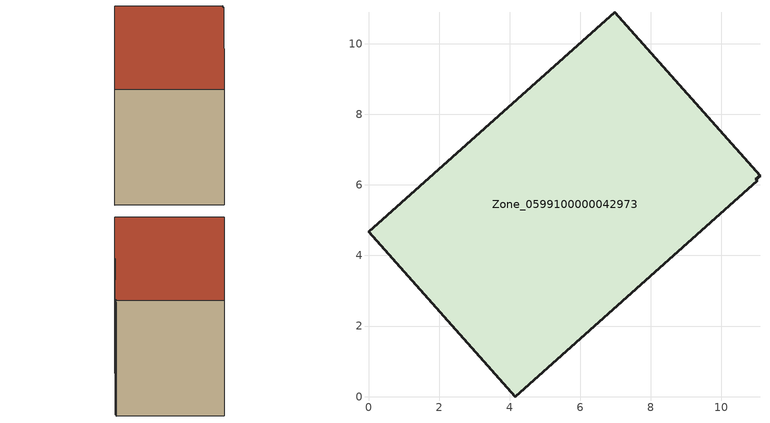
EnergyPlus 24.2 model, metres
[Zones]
Zone_0599100000042973
 floor ground (C_G): 0,4.68 6.98,10.89 11.09,6.26 10.98,6.16 11.01,6.12 4.16,0 z0
 wall outside (C_F): 6.98,10.89 0,4.68 4.16,0 11.01,6.12 10.98,6.16 11.09,6.26 6.98,10.89 z0:7.68
 roof outside (C_R): 4.16,0 11.01,6.12 10.98,6.16 11.09,6.26 6.98,10.89 0,4.68 z7.68
[BUILDING]
Pand.0599100000042973: North Axis=0; Terrain=City; Loads Convergence Tolerance Value=0.04; Temperature Convergence Tolerance Value=0.4; Solar Distribution=FullExterior; Maximum Number of Warmup Days=25; Minimum Number of Warmup Days=1
[Site:Location]
Rotterdam.The.Hague.AP_ZH_NLD Design_Conditions: Latitude=51.96; Longitude=4.45; Time Zone=1; Elevation=-4.5
[SITE:GROUNDTEMPERATURE:BUILDINGSURFACE]
18, 18, 18, 18, 18, 18, 18, 18, 18, 18, 18, 18
[MATERIAL] Thermal Absorptance=0.9; Solar Absorptance=0.7; Visible Absorptance=0.7
Name | Roughness | Thickness | Conductivity | Density | Specific Heat
G.TC.1965-1974 | MediumSmooth | 0.15 | 0.882353 | 540 | 1210
F.TC.1965-1974 | Rough | 0.3 | 0.697674 | 1920 | 840
R.TC.1965-1974 | MediumRough | 0.2 | 0.232558 | 1500 | 1000
[CONSTRUCTION]
C_G: G.TC.1965-1974
C_F: F.TC.1965-1974
C_R: R.TC.1965-1974
[ZONE]
Zone_0599100000042973: Type=1; Multiplier=1; Ceiling Height=Autocalculate; Volume=Autocalculate; Floor Area=autocalculate; Part of Total Floor Area=Yes
[ZONEINFILTRATION:DESIGNFLOWRATE]
Infil_Zone_0599100000042973: Zone or ZoneList or Space or SpaceList=Zone_0599100000042973; Schedule=AlwaysOn; Design Flow Rate Calculation Method=Flow/Area; Flow Rate per Floor Area=0.003; Constant Term Coefficient=1; Temperature Term Coefficient=0; Velocity Term Coefficient=0; Velocity Squared Term Coefficient=0
[HVACTEMPLATE:ZONE:IDEALLOADSAIRSYSTEM]
Zone_0599100000042973: Maximum Heating Supply Air Temperature=50; Minimum Cooling Supply Air Temperature=13; Maximum Heating Supply Air Humidity Ratio=0.0156; Minimum Cooling Supply Air Humidity Ratio=0.0077; Heating Limit=NoLimit; Cooling Limit=NoLimit; Dehumidification Control Type=ConstantSensibleHeatRatio; Cooling Sensible Heat Ratio=0.7; Dehumidification Setpoint=60; Humidification Control Type=None; Humidification Setpoint=30; Outdoor Air Method=None; Outdoor Air Flow Rate per Person=0.00944; Outdoor Air Flow Rate per Zone Floor Area=0; Outdoor Air Flow Rate per Zone=0; Demand Controlled Ventilation Type=None; Outdoor Air Economizer Type=NoEconomizer; Heat Recovery Type=None; Sensible Heat Recovery Effectiveness=0.7; Latent Heat Recovery Effectiveness=0.65
[ZONECONTROL:THERMOSTAT]
ThermostatControl_Zone_0599100000042973: Zone or ZoneList=Zone_0599100000042973; Control Type Schedule=DualSetpointControlType; Control 1=Thermostat_Zone_0599100000042973; Temperature Difference Between Cutout And Setpoint=0
[THERMOSTATSETPOINT:DUALSETPOINT]
Thermostat_Zone_0599100000042973: Heating Setpoint Temperature Schedule=HeatingSetpoint_Zone_0599100000042973; Cooling Setpoint Temperature Schedule=CoolingSetpoint_Zone_0599100000042973
[SCHEDULE:COMPACT]
HeatingSetpoint_Zone_0599100000042973: Through: 12/31, For: AllDays, Until: 24:00, 21
CoolingSetpoint_Zone_0599100000042973: Through: 12/31, For: AllDays, Until: 24:00, 24
DualSetpointControlType: Through: 12/31, For: AllDays, Until: 24:00, 4
AlwaysOn: Through: 12/31, For: AllDays, Until: 24:00, 1
